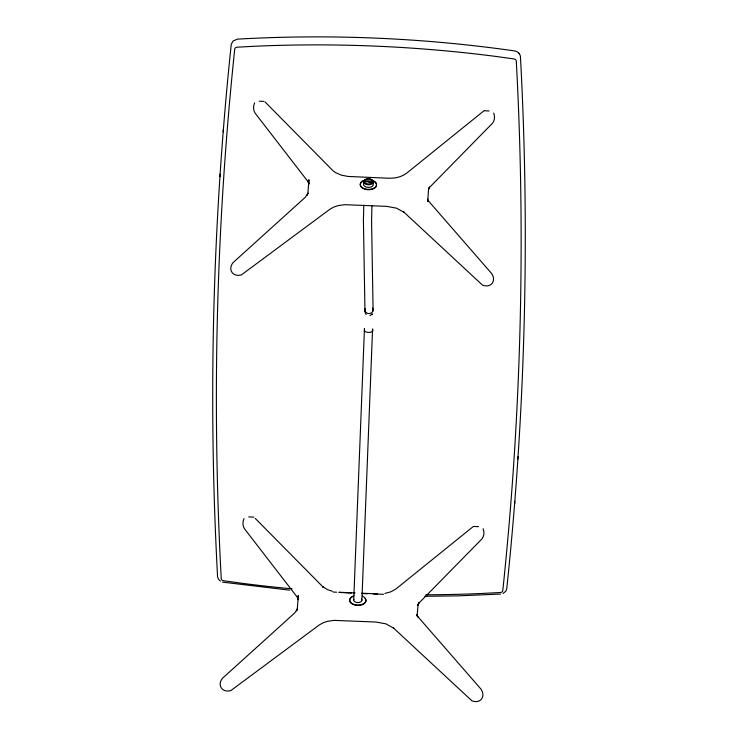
<?xml version="1.0" encoding="UTF-8"?>
<svg xmlns="http://www.w3.org/2000/svg" width="738" height="738" viewBox="0 0 738 738"><rect width="100%" height="100%" fill="white"/><g stroke="black" fill="none" stroke-linecap="round" stroke-linejoin="round"><path stroke-width="1.11" d="M361.888 600.326L372.552 329.646M363.64 182.12L363.686 182.387A4.908 2.924 1.5 0 0 368.253 184.749A4.908 2.924 1.5 0 0 373.151 182.793L372.644 182.065L364.24 181.705L363.622 182.996L363.797 180.884A4.908 2.924 1.5 0 1 368.686 178.919A4.908 2.924 1.5 0 1 373.262 181.28L373.207 183.402L373.271 182.424L369.018 182.249M353.723 599.976L364.461 328.511M363.788 205.201L363.41 220.164L364.969 311.353L365.568 309.157M371.952 205.542L371.574 220.514L373.105 311.002M364.489 329.305C362.764 333.391 374.941 333.724 372.625 328.862M503.03 593.463L505.798 591.258L506.729 588.989C525.345 412.219 530.032 233.983 520.428 56.494C520.124 53.662 517.504 51.328 514.737 50.931C422.975 37.841 329.904 33.856 237.359 39.142L233.125 41.005L231.271 44.206C212.655 220.976 207.968 399.212 217.572 576.701L218.383 579.044L220.422 581.147M223.18 131.89L223.374 129.298M219.924 176.686L220.108 174.094M364.24 181.705L364.618 182.535A4.354 2.592 1.5 0 0 372.155 182.849L372.644 182.065M363.714 181.142L364.812 179.943A4.354 2.592 1.5 0 1 372.349 180.266L373.299 181.557M427.653 201.594L428.584 189.159L429.553 187.018L429.009 187.959L492.633 123.108C494.764 120.405 495.032 116.134 493.685 113.062M417.136 616.202L418.086 604.293L417.874 605.409L418.953 602.706L418.418 603.647L482.043 538.795C484.174 536.092 484.432 531.821 483.086 528.749M514.626 503.897L514.82 501.305M517.891 459.101L518.076 456.508M254.638 102.905C253.143 105.903 253.18 110.119 255.016 113.015L308.493 182.286L307.995 181.317L308.788 184.066L308.899 179.694L307.921 193.208L307.202 195.21L307.986 193.144L305.403 197.184L233.06 262.608C227.433 269.554 232.94 277.331 241.391 274.923L329.849 209.288L333.567 207.147L338.105 205.607L344.794 204.694L386.583 206.354L396.518 208.162L404.249 212.443L403.566 211.815L482.551 285.172C490.955 288.3 496.637 281.021 491.711 273.595L427.985 200.422L428.474 201.382L427.662 198.826M244.038 518.593C242.544 521.591 242.581 525.807 244.416 528.703L297.894 597.983L297.396 597.005L298.272 599.773L298.3 595.381L297.331 608.896L296.602 610.898L297.386 608.832L294.803 612.872L222.461 678.296C216.834 685.242 222.341 693.019 230.8 690.62L319.25 624.975L322.976 622.835L327.506 621.295L334.194 620.381L375.983 622.042L385.919 623.85L393.649 628.13L392.967 627.503L471.951 700.86C480.355 703.987 486.038 696.709 481.121 689.283L417.385 616.11L417.874 617.069L417.071 614.514M372.524 313.89L371.86 314.785L371.832 313.936M483.971 110.774L406.675 173.172C400.42 177.544 394.729 178.356 388.077 178.199L348.041 176.447L341.307 175.146L335.476 172.572L332.903 170.644L264.988 101.862M473.372 526.462L396.075 588.859L391.011 591.756L384.904 593.463M369.959 315.578L370.956 314.96M364.332 331.482L364.932 331.353M500.641 594.053L458.086 595.861L424.857 596.286M259.296 101.207L263.872 101.401M484.543 110.774L489.128 110.968M364.314 180.736L372.718 181.087M248.697 516.895L253.909 517.135M473.953 526.462L478.528 526.664M339.268 592.263L355.006 592.928M361.749 593.214L377.487 593.887M289.619 590.151L222.618 582.144M332.349 591.286L327.626 589.68L322.552 586.59L323.235 587.199L255.2 518.371M518.74 53.145L519.22 53.634M366.085 314.536L365.079 312.506M364.941 310.652L365.199 311.215L364.895 309.609M361.435 599.081A4.087 2.435 1.5 0 1 358.161 602.577A4.087 2.435 1.5 0 1 353.908 599.348M362.201 596.11A8.173 4.871 1.5 0 1 363.834 603.536A8.173 4.871 1.5 0 1 351.325 603.011A8.173 4.871 1.5 0 1 354.028 595.769M365.042 598.453A8.173 4.871 1.5 0 1 362.183 604.763A8.173 4.871 1.5 0 1 351.306 603.444A8.173 4.871 1.5 0 1 352.275 596.904M372.607 308.023A4.087 3.81 -1 0 1 369.314 313.576A4.087 3.81 -1 0 1 365.079 308.632M373.188 183.91A4.908 2.924 1.5 0 1 367.552 187.323A4.908 2.924 1.5 0 1 364.268 182.821M372.782 180.865A8.173 4.871 1.5 0 1 374.415 188.291A8.173 4.871 1.5 0 1 361.906 187.756A8.173 4.871 1.5 0 1 364.618 180.515M372.791 180.423A8.173 4.871 1.5 0 1 374.434 187.849A8.173 4.871 1.5 0 1 361.915 187.323A8.173 4.871 1.5 0 1 364.627 180.081M425.863 594.791A1126.474 904.354 4.2 0 0 481.822 593.481L500.659 592.476A2.721 2.186 4.2 0 0 502.735 590.824L502.799 590.501C521.323 414.774 525.797 237.581 516.296 61.143L516.249 60.811A2.721 2.186 4.2 0 0 514.257 58.985L495.512 56.383A1126.474 904.354 4.2 0 0 255.699 46.199L236.87 47.204A2.721 2.186 4.2 0 0 234.785 48.846L234.73 49.178C216.206 224.906 211.723 402.09 221.234 578.527L221.271 578.86A2.74 2.196 4.2 0 0 223.273 580.686L242.009 583.288A1126.474 904.354 4.2 0 0 292.082 588.832M383.529 594.293A1126.474 904.354 4.2 0 1 373.225 593.979M367.506 593.767A1126.474 904.354 4.2 0 1 361.786 593.536M351.491 593.057A1126.474 904.354 4.2 0 1 338.908 592.374M336.62 592.245A1126.474 904.354 4.2 0 1 333.189 592.033M428.686 188.605L428.474 189.721L428.787 188.624M417.228 615.51L416.988 614.45L417.145 615.575M308.77 183.522L308.632 182.969L308.871 184.085L308.77 183.522"/></g></svg>
